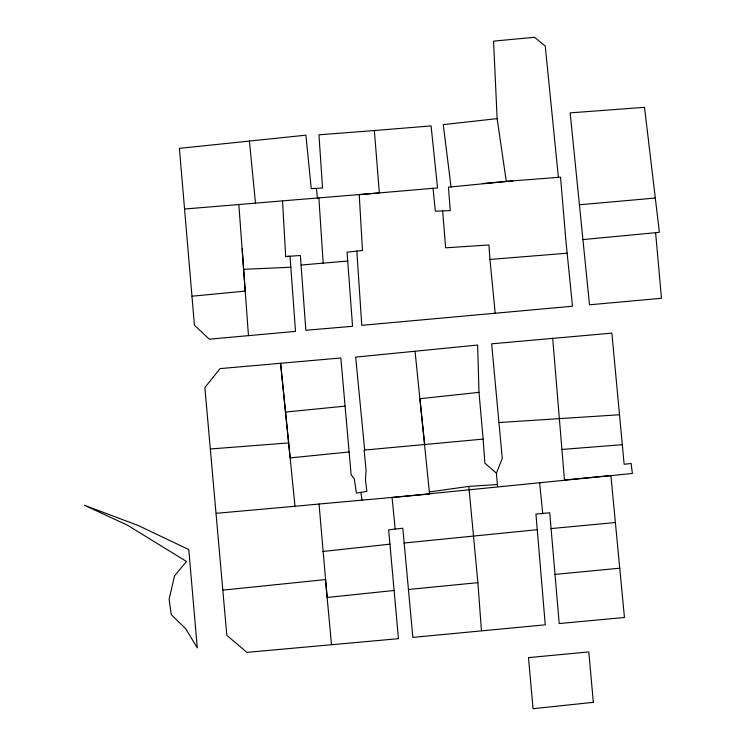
<?xml version="1.0" encoding="UTF-8"?>
<svg xmlns="http://www.w3.org/2000/svg" width="746" height="746" viewBox="0 0 746 746"><rect width="100%" height="100%" fill="white"/><g stroke="black" fill="none" stroke-linecap="round" stroke-linejoin="round"><path stroke-width="1.12" d="M497.535 486.56L496.416 473.169L502.272 458.398L491.633 343.822L611.869 333.126L624.141 464.254L631.116 463.49L632.384 473.477L392.07 497.517L395.175 529.035L388.657 529.846L398.439 638.679L246.879 652.377L226.821 635.312L204.87 387.566L220.042 368.617L340.838 357.977L351.124 474.745L354.285 478.923L356.42 493.078L360.905 492.416L366.864 491.297L365.437 479.538L366.1 470.623L364.16 450.099L483.128 439.105L478.997 392.349L477.627 345.044L355.655 357.12L364.673 450.052M356.83 251.038L361.773 325.331L572.499 306.233L565.934 241.154L560.535 177.194L512.819 180.858L448.449 187.171L450.276 210.596L435.356 211.211L433.016 188.29L359.227 194.659L362.481 250.525L347.058 252.157L352.55 326.3L305.851 330.273L300.358 255.468L285.69 256.587L282.529 200.87L379.341 192.925L374.352 130.541L318.943 134.821L322.561 187.992L311.25 188.654L305.907 135.175L179.404 148.37L194.426 325.181L209.3 339.188L295.519 331.392L290.017 256.279L285.69 256.587M429.351 491.959L468.814 486.401L497.638 484.49M394.308 590.45L327.14 597.481L319.046 504.035L429.556 494.048L415.093 351.608M655.613 232.696L659.38 232.239L644.507 107.321L570.158 112.87L589.508 304.806L661.469 298.288L655.613 232.696L582.99 239.578M390.037 544.16L322.859 551.49M558.39 177.343L545.251 46.056L534.509 37.3L493.563 41.123L497.134 118.623L443.255 124.638L451.041 187.022M478.997 392.349L419.923 398.718L424.716 444.7M395.175 529.035L402.821 528.224L412.846 637.401L545.251 624.822L535.936 514.059L549.737 512.791L559.211 623.553L624.449 617.492L610.899 475.566L564.452 479.995L552.693 338.367M537.307 529.697L403.94 543.041M223.11 590.114L325.48 579.577L331.466 644.432M349.137 451.983L290.166 457.895L280.599 363.377L295.006 506.273L319.046 504.035M285.485 412.062L344.913 406.15M408.416 589.48L477.878 582.663L468.814 486.401M192.039 296.209L245.201 291.108L238.841 204.535L282.529 200.87M554.977 574.411L619.758 568.2M482.671 183.553L512.819 180.858M551.061 528.578L615.431 522.517M579.456 204.777L655.454 198.035M216.331 513.304L295.006 506.273M301.067 265.035L347.767 261.016M374.352 130.541L431.076 125.906L437.548 187.992L433.016 188.29M184.551 209.02L238.841 204.535M567.156 253.22L489.954 259.44L488.928 244.968L445.642 247.821L442.639 210.904M561.906 449.437L622.304 444.7M210.372 448.98L288.646 442.919M619.506 414.757L498.813 422.553M242.198 248.791L243.625 269.315L290.884 267.227M496.416 473.169L484.853 463.135L483.128 439.105M497.134 118.623L506.301 181.474M360.905 492.416L362.024 500.212M316.397 188.496L317.47 198.324L318.896 198.175L323.167 263.105M539.6 482.541L542.706 513.453M489.954 259.44L495.195 313.264M249.425 141.031L255.486 203.266M477.878 582.663L481.45 630.584M243.625 269.315L248.465 335.672M174.471 575.987L169.118 599.206L171.207 614.639L185.67 628.645L197.28 647.892L188.775 549.56L138.262 525.52L84.531 505.303L127.51 525.212L186.481 561.477L174.471 575.987M593.331 702.331L533.036 708.7L528.504 657.618L588.799 651.92L593.331 702.331"/></g></svg>
